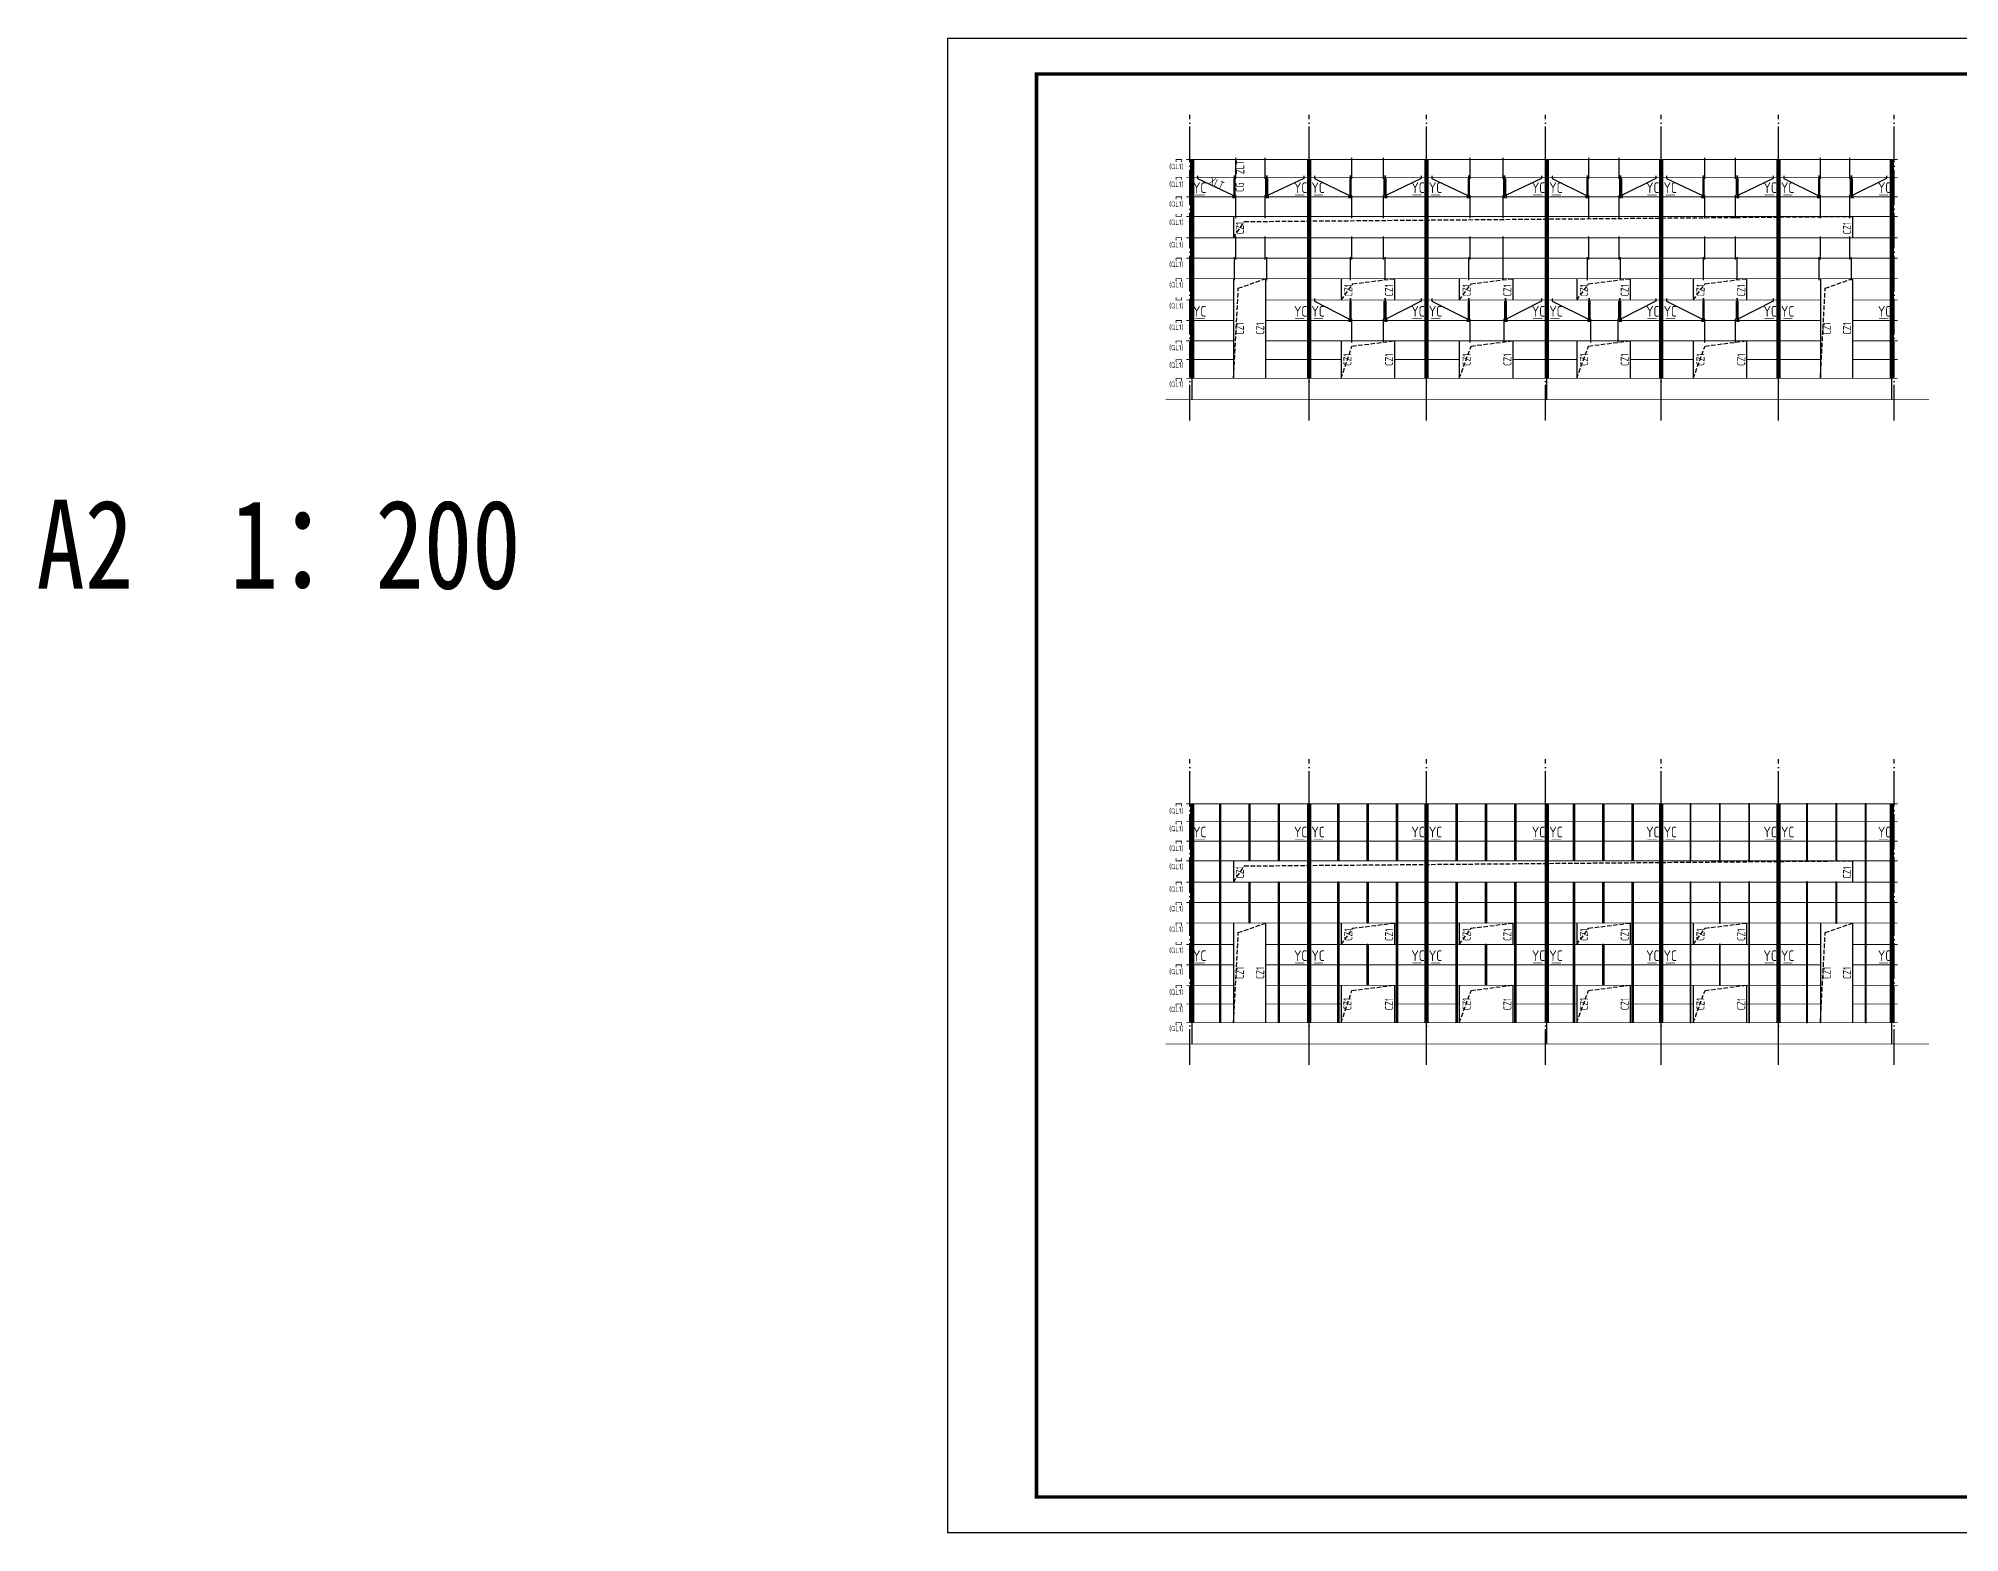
# Model space of a CAD drawing. Extents: x 69728788 to 150163257, y 20675998 to 43663798.
# Drawn here: x 74992712 to 75100736, y 21212288 to 21296288 of the extents above; entities that cross this region are included whole.
import ezdxf

# ---------------------------------------------------------------- set-up
doc = ezdxf.new("R2010")
doc.units = 0
doc.header["$LTSCALE"] = 1000
doc.header["$MEASUREMENT"] = 0
for name, pattern in [('CONTINOUS', [0]), ('DASH', [0.35, 0.25, -0.1]), ('DOTE', [2.42, 2, -0.2, 0.02, -0.2])]:
    doc.linetypes.add(name, pattern=pattern)
doc.layers.get('0').update_dxf_attribs({"linetype": 'CONTINUOUS'})
for name, color, linetype in [('621', 2, 'CONTINUOUS'), ('AXIS', 3, 'CONTINUOUS'), ('DOTE', 251, 'DOTE'), ('PUB_TEXT', 7, 'CONTINUOUS'), ('PUB_TITLE', 4, 'CONTINUOUS'), ('TDB_文字', 3, 'CONTINUOUS'), ('TEXT', 7, 'CONTINUOUS'), ('屋面隅撑', 1, 'CONTINUOUS'), ('梁', 4, 'CONTINUOUS'), ('梁虚线', 134, 'DASH'), ('檩条拉条', 253, 'CONTINUOUS')]:
    doc.layers.add(name, color=color, linetype=linetype)
doc.styles.add('-楷体_GB2312', font='', dxfattribs={"width": 0.8})
doc.styles.add('TSSD_Rein', font='atssdeng.shx', dxfattribs={"width": 0.7, "bigfont": 'atssdchn.shx'})
doc.styles.get('-楷体_GB2312').set_extended_font_data('SimSun')

msp = doc.modelspace()

# ---------------------------------------------------------------- linework, layer by layer
at = {"const_width": 50}
for points in [[(75099012.1, 21275981.3), (75056104.8, 21275981.3)], [(75099012.1, 21239754.7), (75056104.8, 21239754.7)]]:
    msp.add_lwpolyline(points, dxfattribs=at)
at = {"layer": '621', "const_width": 45}
for points in [[(75056954.3, 21289361.3), (75056994.3, 21289361.3), (75056994.3, 21289481.3), (75056674.3, 21289481.3), (75056674.3, 21289361.3), (75056714.3, 21289361.3)], [(75056954.3, 21288361.3), (75056994.3, 21288361.3), (75056994.3, 21288481.3), (75056674.3, 21288481.3), (75056674.3, 21288361.3), (75056714.3, 21288361.3)], [(75056954.3, 21287261.3), (75056994.3, 21287261.3), (75056994.3, 21287381.3), (75056674.3, 21287381.3), (75056674.3, 21287261.3), (75056714.3, 21287261.3)], [(75056954.3, 21286401.3), (75056994.3, 21286401.3), (75056994.3, 21286281.3), (75056674.3, 21286281.3), (75056674.3, 21286401.3), (75056714.3, 21286401.3)], [(75056954.3, 21284961.3), (75056994.3, 21284961.3), (75056994.3, 21285081.3), (75056674.3, 21285081.3), (75056674.3, 21284961.3), (75056714.3, 21284961.3)], [(75056954.3, 21283811.3), (75056994.3, 21283811.3), (75056994.3, 21283931.3), (75056674.3, 21283931.3), (75056674.3, 21283811.3), (75056714.3, 21283811.3)], [(75056954.3, 21282661.3), (75056994.3, 21282661.3), (75056994.3, 21282781.3), (75056674.3, 21282781.3), (75056674.3, 21282661.3), (75056714.3, 21282661.3)], [(75056954.3, 21281701.3), (75056994.3, 21281701.3), (75056994.3, 21281581.3), (75056674.3, 21281581.3), (75056674.3, 21281701.3), (75056714.3, 21281701.3)], [(75056954.3, 21280311.3), (75056994.3, 21280311.3), (75056994.3, 21280431.3), (75056674.3, 21280431.3), (75056674.3, 21280311.3), (75056714.3, 21280311.3)], [(75056954.3, 21279161.3), (75056994.3, 21279161.3), (75056994.3, 21279281.3), (75056674.3, 21279281.3), (75056674.3, 21279161.3), (75056714.3, 21279161.3)], [(75056954.3, 21278111.3), (75056994.3, 21278111.3), (75056994.3, 21278231.3), (75056674.3, 21278231.3), (75056674.3, 21278111.3), (75056714.3, 21278111.3)], [(75056954.3, 21277057.2), (75056994.3, 21277057.2), (75056994.3, 21277177.2), (75056674.3, 21277177.2), (75056674.3, 21277057.2), (75056714.3, 21277057.2)], [(75056954.3, 21253134.7), (75056994.3, 21253134.7), (75056994.3, 21253254.7), (75056674.3, 21253254.7), (75056674.3, 21253134.7), (75056714.3, 21253134.7)], [(75056954.3, 21252134.7), (75056994.3, 21252134.7), (75056994.3, 21252254.7), (75056674.3, 21252254.7), (75056674.3, 21252134.7), (75056714.3, 21252134.7)], [(75056954.3, 21251034.7), (75056994.3, 21251034.7), (75056994.3, 21251154.7), (75056674.3, 21251154.7), (75056674.3, 21251034.7), (75056714.3, 21251034.7)], [(75056954.3, 21250174.7), (75056994.3, 21250174.7), (75056994.3, 21250054.7), (75056674.3, 21250054.7), (75056674.3, 21250174.7), (75056714.3, 21250174.7)], [(75056954.3, 21248734.7), (75056994.3, 21248734.7), (75056994.3, 21248854.7), (75056674.3, 21248854.7), (75056674.3, 21248734.7), (75056714.3, 21248734.7)], [(75056954.3, 21247584.7), (75056994.3, 21247584.7), (75056994.3, 21247704.7), (75056674.3, 21247704.7), (75056674.3, 21247584.7), (75056714.3, 21247584.7)], [(75056954.3, 21246434.7), (75056994.3, 21246434.7), (75056994.3, 21246554.7), (75056674.3, 21246554.7), (75056674.3, 21246434.7), (75056714.3, 21246434.7)], [(75056954.3, 21245474.7), (75056994.3, 21245474.7), (75056994.3, 21245354.7), (75056674.3, 21245354.7), (75056674.3, 21245474.7), (75056714.3, 21245474.7)], [(75056954.3, 21244084.7), (75056994.3, 21244084.7), (75056994.3, 21244204.7), (75056674.3, 21244204.7), (75056674.3, 21244084.7), (75056714.3, 21244084.7)], [(75056954.3, 21242934.7), (75056994.3, 21242934.7), (75056994.3, 21243054.7), (75056674.3, 21243054.7), (75056674.3, 21242934.7), (75056714.3, 21242934.7)], [(75056954.3, 21241884.7), (75056994.3, 21241884.7), (75056994.3, 21242004.7), (75056674.3, 21242004.7), (75056674.3, 21241884.7), (75056714.3, 21241884.7)], [(75056954.3, 21240830.5), (75056994.3, 21240830.5), (75056994.3, 21240950.5), (75056674.3, 21240950.5), (75056674.3, 21240830.5), (75056714.3, 21240830.5)]]:
    msp.add_lwpolyline(points, dxfattribs=at)
at = {"layer": 'DOTE', "color": 25, "linetype": 'DOTE'}
for p, q in [((75057457.9, 21274807.5), (75057457.9, 21291992.7)), ((75064157.9, 21274807.5), (75064157.9, 21291992.7)), ((75070757.9, 21274807.5), (75070757.9, 21291992.7)), ((75077457.9, 21274807.5), (75077457.9, 21291992.7)), ((75083957.9, 21274807.5), (75083957.9, 21291992.7)), ((75090557.9, 21274807.5), (75090557.9, 21291992.7)), ((75097057.9, 21274807.5), (75097057.9, 21291992.7)), ((75057457.9, 21238580.8), (75057457.9, 21255766.1)), ((75064157.9, 21238580.8), (75064157.9, 21255766.1)), ((75070757.9, 21238580.8), (75070757.9, 21255766.1)), ((75077457.9, 21238580.8), (75077457.9, 21255766.1)), ((75083957.9, 21238580.8), (75083957.9, 21255766.1)), ((75090557.9, 21238580.8), (75090557.9, 21255766.1)), ((75097057.9, 21238580.8), (75097057.9, 21255766.1))]:
    msp.add_line(p, q, dxfattribs=at)
at = {"layer": 'PUB_TITLE'}
msp.add_lwpolyline([(75043830.5, 21212287.7), (75162630.5, 21212287.7), (75162630.5, 21296287.7), (75043830.5, 21296287.7)], close=True, dxfattribs=at)
at = {"layer": 'PUB_TITLE', "const_width": 200}
msp.add_lwpolyline([(75048830.5, 21214287.7), (75160630.5, 21214287.7), (75160630.5, 21294287.7), (75048830.5, 21294287.7)], close=True, dxfattribs=at)
at = {"layer": 'TDB_文字'}
for points in [[(75057507.9, 21289481.3), (75057557.9, 21289481.3), (75057557.9, 21277181.3), (75057507.9, 21277181.3)], [(75057607.9, 21289481.3), (75057657.9, 21289481.3), (75057657.9, 21277181.3), (75057607.9, 21277181.3)], [(75064082.9, 21289481.3), (75064132.9, 21289481.3), (75064132.9, 21277181.3), (75064082.9, 21277181.3)], [(75064182.9, 21289481.3), (75064232.9, 21289481.3), (75064232.9, 21277181.3), (75064182.9, 21277181.3)], [(75070682.9, 21289481.3), (75070732.9, 21289481.3), (75070732.9, 21277181.3), (75070682.9, 21277181.3)], [(75070782.9, 21289481.3), (75070832.9, 21289481.3), (75070832.9, 21277181.3), (75070782.9, 21277181.3)], [(75077457.9, 21289481.3), (75077507.9, 21289481.3), (75077507.9, 21277181.3), (75077457.9, 21277181.3)], [(75077557.9, 21289481.3), (75077607.9, 21289481.3), (75077607.9, 21277181.3), (75077557.9, 21277181.3)], [(75083882.9, 21289481.3), (75083932.9, 21289481.3), (75083932.9, 21277181.3), (75083882.9, 21277181.3)], [(75083982.9, 21289481.3), (75084032.9, 21289481.3), (75084032.9, 21277181.3), (75083982.9, 21277181.3)], [(75090482.9, 21289481.3), (75090532.9, 21289481.3), (75090532.9, 21277181.3), (75090482.9, 21277181.3)], [(75090582.9, 21289481.3), (75090632.9, 21289481.3), (75090632.9, 21277181.3), (75090582.9, 21277181.3)], [(75096857.9, 21289487.2), (75096907.9, 21289487.2), (75096907.9, 21277181.3), (75096857.9, 21277181.3)], [(75096957.9, 21289487.2), (75097007.9, 21289487.2), (75097007.9, 21277181.3), (75096957.9, 21277181.3)], [(75057507.9, 21253254.7), (75057557.9, 21253254.7), (75057557.9, 21240954.7), (75057507.9, 21240954.7)], [(75057607.9, 21253254.7), (75057657.9, 21253254.7), (75057657.9, 21240954.7), (75057607.9, 21240954.7)], [(75059132.9, 21253254.7), (75059182.9, 21253254.7), (75059182.9, 21240956.1), (75059132.9, 21240956.1)], [(75060782.9, 21253254.7), (75060832.9, 21253254.7), (75060832.9, 21250056.1), (75060782.9, 21250056.1)], [(75062432.9, 21253254.7), (75062482.9, 21253254.7), (75062482.9, 21250056.1), (75062432.9, 21250056.1)], [(75064082.9, 21253254.7), (75064132.9, 21253254.7), (75064132.9, 21240954.7), (75064082.9, 21240954.7)], [(75064182.9, 21253254.7), (75064232.9, 21253254.7), (75064232.9, 21240954.7), (75064182.9, 21240954.7)], [(75065782.9, 21253254.7), (75065832.9, 21253254.7), (75065832.9, 21250056.1), (75065782.9, 21250056.1)], [(75067432.9, 21253254.7), (75067482.9, 21253254.7), (75067482.9, 21250056.1), (75067432.9, 21250056.1)], [(75069082.9, 21253254.7), (75069132.9, 21253254.7), (75069132.9, 21250056.1), (75069082.9, 21250056.1)], [(75070682.9, 21253254.7), (75070732.9, 21253254.7), (75070732.9, 21240954.7), (75070682.9, 21240954.7)], [(75070782.9, 21253254.7), (75070832.9, 21253254.7), (75070832.9, 21240954.7), (75070782.9, 21240954.7)], [(75072432.9, 21253254.7), (75072482.9, 21253254.7), (75072482.9, 21250056.1), (75072432.9, 21250056.1)], [(75074082.9, 21253254.7), (75074132.9, 21253254.7), (75074132.9, 21250056.1), (75074082.9, 21250056.1)], [(75075732.9, 21253254.7), (75075782.9, 21253254.7), (75075782.9, 21250056.1), (75075732.9, 21250056.1)], [(75077457.9, 21253254.7), (75077507.9, 21253254.7), (75077507.9, 21240954.7), (75077457.9, 21240954.7)], [(75077557.9, 21253254.7), (75077607.9, 21253254.7), (75077607.9, 21240954.7), (75077557.9, 21240954.7)], [(75079032.9, 21253254.7), (75079082.9, 21253254.7), (75079082.9, 21250056.1), (75079032.9, 21250056.1)], [(75080682.9, 21253254.7), (75080732.9, 21253254.7), (75080732.9, 21250056.1), (75080682.9, 21250056.1)], [(75082332.9, 21253254.7), (75082382.9, 21253254.7), (75082382.9, 21250056.1), (75082332.9, 21250056.1)], [(75083882.9, 21253254.7), (75083932.9, 21253254.7), (75083932.9, 21240954.7), (75083882.9, 21240954.7)], [(75083982.9, 21253254.7), (75084032.9, 21253254.7), (75084032.9, 21240954.7), (75083982.9, 21240954.7)], [(75085632.9, 21253254.7), (75085582.9, 21253254.7), (75085582.9, 21250056.1), (75085632.9, 21250056.1)], [(75087282.9, 21253254.7), (75087232.9, 21253254.7), (75087232.9, 21250056.1), (75087282.9, 21250056.1)], [(75088932.9, 21253254.7), (75088882.9, 21253254.7), (75088882.9, 21250056.1), (75088932.9, 21250056.1)], [(75090482.9, 21253254.7), (75090532.9, 21253254.7), (75090532.9, 21240954.7), (75090482.9, 21240954.7)], [(75090582.9, 21253254.7), (75090632.9, 21253254.7), (75090632.9, 21240954.7), (75090582.9, 21240954.7)], [(75092182.9, 21253254.7), (75092132.9, 21253254.7), (75092132.9, 21250056.1), (75092182.9, 21250056.1)], [(75093832.9, 21253254.7), (75093782.9, 21253254.7), (75093782.9, 21250056.1), (75093832.9, 21250056.1)], [(75095482.9, 21253254.7), (75095432.9, 21253254.7), (75095432.9, 21240956.1), (75095482.9, 21240956.1)], [(75096857.9, 21253260.5), (75096907.9, 21253260.5), (75096907.9, 21240954.7), (75096857.9, 21240954.7)], [(75096957.9, 21253260.5), (75097007.9, 21253260.5), (75097007.9, 21240954.7), (75096957.9, 21240954.7)], [(75060782.9, 21248860.7), (75060832.9, 21248860.7), (75060832.9, 21246556.1), (75060782.9, 21246556.1)], [(75062432.9, 21248862.7), (75062482.9, 21248862.7), (75062482.9, 21240956.1), (75062432.9, 21240956.1)], [(75065782.9, 21248862.7), (75065832.9, 21248862.7), (75065832.9, 21240956.1), (75065782.9, 21240956.1)], [(75067432.9, 21248860.7), (75067482.9, 21248860.7), (75067482.9, 21246556.1), (75067432.9, 21246556.1)], [(75069082.9, 21248846.9), (75069132.9, 21248846.9), (75069132.9, 21240956.1), (75069082.9, 21240956.1)], [(75072432.9, 21248846.9), (75072482.9, 21248846.9), (75072482.9, 21240956.1), (75072432.9, 21240956.1)], [(75074082.9, 21248860.7), (75074132.9, 21248860.7), (75074132.9, 21246556.1), (75074082.9, 21246556.1)], [(75075732.9, 21248846.9), (75075782.9, 21248846.9), (75075782.9, 21240956.1), (75075732.9, 21240956.1)], [(75079032.9, 21248846.9), (75079082.9, 21248846.9), (75079082.9, 21240956.1), (75079032.9, 21240956.1)], [(75080682.9, 21248860.7), (75080732.9, 21248860.7), (75080732.9, 21246556.1), (75080682.9, 21246556.1)], [(75082332.9, 21248846.9), (75082382.9, 21248846.9), (75082382.9, 21240956.1), (75082332.9, 21240956.1)], [(75085632.9, 21248846.9), (75085582.9, 21248846.9), (75085582.9, 21240956.1), (75085632.9, 21240956.1)], [(75087282.9, 21248860.7), (75087232.9, 21248860.7), (75087232.9, 21246556.1), (75087282.9, 21246556.1)], [(75088932.9, 21248862.7), (75088882.9, 21248862.7), (75088882.9, 21240956.1), (75088932.9, 21240956.1)], [(75092182.9, 21248862.7), (75092132.9, 21248862.7), (75092132.9, 21240956.1), (75092182.9, 21240956.1)], [(75093832.9, 21248860.7), (75093782.9, 21248860.7), (75093782.9, 21246556.1), (75093832.9, 21246556.1)], [(75067432.9, 21245360.7), (75067482.9, 21245360.7), (75067482.9, 21243056.1), (75067432.9, 21243056.1)], [(75074082.9, 21245360.7), (75074132.9, 21245360.7), (75074132.9, 21243056.1), (75074082.9, 21243056.1)], [(75080682.9, 21245360.7), (75080732.9, 21245360.7), (75080732.9, 21243056.1), (75080682.9, 21243056.1)], [(75087282.9, 21245360.7), (75087232.9, 21245360.7), (75087232.9, 21243056.1), (75087282.9, 21243056.1)]]:
    msp.add_lwpolyline(points, close=True, dxfattribs=at)
at = {"layer": '屋面隅撑', "const_width": 30}
for points in [[(75058281.2, 21287481.3), (75057758.8, 21287481.3)], [(75063374.6, 21287481.3), (75063897, 21287481.3)], [(75064941.2, 21287481.3), (75064418.8, 21287481.3)], [(75069974.6, 21287481.3), (75070497, 21287481.3)], [(75071541.2, 21287481.3), (75071018.8, 21287481.3)], [(75076749.6, 21287481.3), (75077272, 21287481.3)], [(75078316.2, 21287481.3), (75077793.8, 21287481.3)], [(75083174.6, 21287481.3), (75083697, 21287481.3)], [(75084741.2, 21287481.3), (75084218.8, 21287481.3)], [(75089774.6, 21287481.3), (75090297, 21287481.3)], [(75091341.2, 21287481.3), (75090818.8, 21287481.3)], [(75096205.3, 21287481.3), (75096727.7, 21287481.3)], [(75058281.2, 21280531.3), (75057758.8, 21280531.3)], [(75063374.6, 21280531.3), (75063897, 21280531.3)], [(75064941.2, 21280531.3), (75064418.8, 21280531.3)], [(75069974.6, 21280531.3), (75070497, 21280531.3)], [(75071541.2, 21280531.3), (75071018.8, 21280531.3)], [(75076749.6, 21280531.3), (75077272, 21280531.3)], [(75078241.2, 21280531.3), (75077718.8, 21280531.3)], [(75083174.6, 21280531.3), (75083697, 21280531.3)], [(75084741.2, 21280531.3), (75084218.8, 21280531.3)], [(75089774.6, 21280531.3), (75090297, 21280531.3)], [(75091341.2, 21280531.3), (75090818.8, 21280531.3)], [(75096205.3, 21280531.3), (75096727.7, 21280531.3)], [(75058281.2, 21251254.7), (75057758.8, 21251254.7)], [(75063374.6, 21251254.7), (75063897, 21251254.7)], [(75064941.2, 21251254.7), (75064418.8, 21251254.7)], [(75069974.6, 21251254.7), (75070497, 21251254.7)], [(75071541.2, 21251254.7), (75071018.8, 21251254.7)], [(75076749.6, 21251254.7), (75077272, 21251254.7)], [(75078316.2, 21251254.7), (75077793.8, 21251254.7)], [(75083174.6, 21251254.7), (75083697, 21251254.7)], [(75084741.2, 21251254.7), (75084218.8, 21251254.7)], [(75089774.6, 21251254.7), (75090297, 21251254.7)], [(75091341.2, 21251254.7), (75090818.8, 21251254.7)], [(75096205.3, 21251254.7), (75096727.7, 21251254.7)], [(75058281.2, 21244304.7), (75057758.8, 21244304.7)], [(75063374.6, 21244304.7), (75063897, 21244304.7)], [(75064941.2, 21244304.7), (75064418.8, 21244304.7)], [(75069974.6, 21244304.7), (75070497, 21244304.7)], [(75071541.2, 21244304.7), (75071018.8, 21244304.7)], [(75076749.6, 21244304.7), (75077272, 21244304.7)], [(75078316.2, 21244304.7), (75077793.8, 21244304.7)], [(75083174.6, 21244304.7), (75083697, 21244304.7)], [(75084741.2, 21244304.7), (75084218.8, 21244304.7)], [(75089774.6, 21244304.7), (75090297, 21244304.7)], [(75091341.2, 21244304.7), (75090818.8, 21244304.7)], [(75096205.3, 21244304.7), (75096727.7, 21244304.7)]]:
    msp.add_lwpolyline(points, dxfattribs=at)
at = {"layer": '梁', "linetype": 'CONTINOUS'}
for p, q in [((75057582.9, 21275981.3), (75057582.9, 21289481.3)), ((75064157.9, 21275981.3), (75064157.9, 21289481.3)), ((75096932.9, 21275981.3), (75096932.9, 21289481.3)), ((75070757.9, 21275981.3), (75070757.9, 21289475.5)), ((75077532.9, 21275981.3), (75077532.9, 21289475.5)), ((75083957.9, 21275981.3), (75083957.9, 21289475.5)), ((75090557.9, 21275981.3), (75090557.9, 21289475.5)), ((75059907.9, 21286281.3), (75059907.9, 21285081.3)), ((75094707.9, 21286281.3), (75094707.9, 21285081.3)), ((75059907.9, 21282781.3), (75059907.9, 21277181.3)), ((75061707.9, 21282781.3), (75061707.9, 21277181.3)), ((75065957.9, 21282781.3), (75065957.9, 21281581.3)), ((75068957.9, 21282781.3), (75068957.9, 21281581.3)), ((75072607.9, 21282781.3), (75072607.9, 21281581.3)), ((75075607.9, 21282781.3), (75075607.9, 21281581.3)), ((75079207.9, 21282781.3), (75079207.9, 21281581.3)), ((75082207.9, 21282781.3), (75082207.9, 21281581.3)), ((75085757.9, 21282781.3), (75085757.9, 21281581.3)), ((75088757.9, 21282781.3), (75088757.9, 21281581.3)), ((75092907.9, 21282781.3), (75092907.9, 21277181.3)), ((75094707.9, 21282781.3), (75094707.9, 21277181.3)), ((75065957.9, 21279281.3), (75065957.9, 21277181.3)), ((75068957.9, 21279281.3), (75068957.9, 21277181.3)), ((75072607.9, 21279281.3), (75072607.9, 21277181.3)), ((75075607.9, 21279281.3), (75075607.9, 21277181.3)), ((75079207.9, 21279281.3), (75079207.9, 21277181.3)), ((75082207.9, 21279281.3), (75082207.9, 21277181.3)), ((75085757.9, 21279281.3), (75085757.9, 21277181.3)), ((75088757.9, 21279281.3), (75088757.9, 21277181.3)), ((75057582.9, 21239754.7), (75057582.9, 21253254.7)), ((75064157.9, 21239754.7), (75064157.9, 21253254.7)), ((75070757.9, 21239754.7), (75070757.9, 21253248.9)), ((75077532.9, 21239754.7), (75077532.9, 21253248.9)), ((75083957.9, 21239754.7), (75083957.9, 21253248.9)), ((75090557.9, 21239754.7), (75090557.9, 21253248.9)), ((75096932.9, 21239754.7), (75096932.9, 21253254.7)), ((75059907.9, 21250054.7), (75059907.9, 21248854.7)), ((75094707.9, 21250054.7), (75094707.9, 21248854.7)), ((75059907.9, 21246554.7), (75059907.9, 21240954.7)), ((75061707.9, 21246554.7), (75061707.9, 21240954.7)), ((75065957.9, 21246554.7), (75065957.9, 21245354.7)), ((75068957.9, 21246554.7), (75068957.9, 21245354.7)), ((75072607.9, 21246554.7), (75072607.9, 21245354.7)), ((75075607.9, 21246554.7), (75075607.9, 21245354.7)), ((75079207.9, 21246554.7), (75079207.9, 21245354.7)), ((75082207.9, 21246554.7), (75082207.9, 21245354.7)), ((75085757.9, 21246554.7), (75085757.9, 21245354.7)), ((75088757.9, 21246554.7), (75088757.9, 21245354.7)), ((75092907.9, 21246554.7), (75092907.9, 21240954.7)), ((75094707.9, 21246554.7), (75094707.9, 21240954.7)), ((75065957.9, 21243054.7), (75065957.9, 21240954.7)), ((75068957.9, 21243054.7), (75068957.9, 21240954.7)), ((75072607.9, 21243054.7), (75072607.9, 21240954.7)), ((75075607.9, 21243054.7), (75075607.9, 21240954.7)), ((75079207.9, 21243054.7), (75079207.9, 21240954.7)), ((75082207.9, 21243054.7), (75082207.9, 21240954.7)), ((75085757.9, 21243054.7), (75085757.9, 21240954.7)), ((75088757.9, 21243054.7), (75088757.9, 21240954.7))]:
    msp.add_line(p, q, dxfattribs=at)
at = {"layer": '梁', "linetype": 'CONTINOUS', "const_width": 50}
for points in [[(75097257.9, 21289481.3), (75057257.9, 21289481.3)], [(75097257.9, 21288481.3), (75057257.9, 21288481.3)], [(75097257.9, 21287381.3), (75057257.9, 21287381.3)], [(75097257.9, 21286281.3), (75057257.9, 21286281.3)], [(75097257.9, 21285081.3), (75057257.9, 21285081.3)], [(75097257.9, 21283931.3), (75057257.9, 21283931.3)], [(75097257.9, 21282781.3), (75057257.9, 21282781.3)], [(75059907.9, 21281581.3), (75057257.9, 21281581.3)], [(75075007.9, 21281581.3), (75061707.9, 21281581.3)], [(75081607.9, 21281581.3), (75075007.9, 21281581.3)], [(75092907.9, 21281581.3), (75081607.9, 21281581.3)], [(75097257.9, 21281581.3), (75094707.9, 21281581.3)], [(75059907.9, 21280431.3), (75057257.9, 21280431.3)], [(75075007.9, 21280431.3), (75061707.9, 21280431.3)], [(75079807.9, 21280431.3), (75075007.9, 21280431.3)], [(75092907.9, 21280431.3), (75079807.9, 21280431.3)], [(75097257.9, 21280431.3), (75094707.9, 21280431.3)], [(75059907.9, 21279281.3), (75057257.9, 21279281.3)], [(75075007.9, 21279281.3), (75061707.9, 21279281.3)], [(75081607.9, 21279281.3), (75075007.9, 21279281.3)], [(75092907.9, 21279281.3), (75081607.9, 21279281.3)], [(75097257.9, 21279281.3), (75094707.9, 21279281.3)], [(75059907.9, 21278231.3), (75057257.9, 21278231.3)], [(75065957.9, 21278231.3), (75061707.9, 21278231.3)], [(75072607.9, 21278231.3), (75068957.9, 21278231.3)], [(75079207.9, 21278231.3), (75075607.9, 21278231.3)], [(75085757.9, 21278231.3), (75082207.9, 21278231.3)], [(75092907.9, 21278231.3), (75088757.9, 21278231.3)], [(75097257.9, 21278231.3), (75094707.9, 21278231.3)], [(75097257.9, 21277181.3), (75057257.9, 21277181.3)], [(75097257.9, 21253254.7), (75057257.9, 21253254.7)], [(75097257.9, 21252254.7), (75057257.9, 21252254.7)], [(75097257.9, 21251154.7), (75057257.9, 21251154.7)], [(75097257.9, 21250054.7), (75057257.9, 21250054.7)], [(75097257.9, 21248854.7), (75057257.9, 21248854.7)], [(75097257.9, 21247704.7), (75057257.9, 21247704.7)], [(75097257.9, 21246554.7), (75057257.9, 21246554.7)], [(75059907.9, 21245354.7), (75057257.9, 21245354.7)], [(75073207.9, 21245354.7), (75061707.9, 21245354.7)], [(75081607.9, 21245354.7), (75073207.9, 21245354.7)], [(75092907.9, 21245354.7), (75081607.9, 21245354.7)], [(75097257.9, 21245354.7), (75094707.9, 21245354.7)], [(75059907.9, 21244204.7), (75057257.9, 21244204.7)], [(75073207.9, 21244204.7), (75061707.9, 21244204.7)], [(75081607.9, 21244204.7), (75073207.9, 21244204.7)], [(75092907.9, 21244204.7), (75081607.9, 21244204.7)], [(75097257.9, 21244204.7), (75094707.9, 21244204.7)], [(75059907.9, 21243054.7), (75057257.9, 21243054.7)], [(75073207.9, 21243054.7), (75061707.9, 21243054.7)], [(75081607.9, 21243054.7), (75073207.9, 21243054.7)], [(75092907.9, 21243054.7), (75081607.9, 21243054.7)], [(75097257.9, 21243054.7), (75094707.9, 21243054.7)], [(75059907.9, 21242004.7), (75057257.9, 21242004.7)], [(75065957.9, 21242004.7), (75061707.9, 21242004.7)], [(75072607.9, 21242004.7), (75068957.9, 21242004.7)], [(75079207.9, 21242004.7), (75075607.9, 21242004.7)], [(75085757.9, 21242004.7), (75082207.9, 21242004.7)], [(75092907.9, 21242004.7), (75088757.9, 21242004.7)], [(75097257.9, 21242004.7), (75094707.9, 21242004.7)], [(75097257.9, 21240954.7), (75057257.9, 21240954.7)]]:
    msp.add_lwpolyline(points, dxfattribs=at)
at = {"layer": '梁虚线'}
for points in [[(75059907.9, 21285081.3), (75060522.6, 21285991.4), (75094707.9, 21286281.3)], [(75059907.9, 21277181.3), (75060180.5, 21282243), (75061707.9, 21282781.3)], [(75065957.9, 21281581.3), (75066622.6, 21282491.4), (75068957.9, 21282781.3)], [(75072607.9, 21281581.3), (75073272.6, 21282491.4), (75075607.9, 21282781.3)], [(75079207.9, 21281581.3), (75079872.6, 21282491.4), (75082207.9, 21282781.3)], [(75085757.9, 21281581.3), (75086422.6, 21282491.4), (75088757.9, 21282781.3)], [(75092907.9, 21277181.3), (75093180.5, 21282243), (75094707.9, 21282781.3)], [(75065957.9, 21277181.3), (75066572.6, 21278991.4), (75068907.9, 21279281.3)], [(75072607.9, 21277181.3), (75073272.6, 21278991.4), (75075557.9, 21279281.3)], [(75079207.9, 21277181.3), (75079872.6, 21278991.4), (75082157.9, 21279281.3)], [(75085757.9, 21277181.3), (75086422.6, 21278991.4), (75088707.9, 21279281.3)], [(75059907.9, 21248854.7), (75060522.6, 21249764.8), (75094707.9, 21250054.7)], [(75059907.9, 21240954.7), (75060180.5, 21246016.3), (75061707.9, 21246554.7)], [(75065957.9, 21245354.7), (75066622.6, 21246264.8), (75068957.9, 21246554.7)], [(75072607.9, 21245354.7), (75073272.6, 21246264.8), (75075607.9, 21246554.7)], [(75079207.9, 21245354.7), (75079872.6, 21246264.8), (75082207.9, 21246554.7)], [(75085757.9, 21245354.7), (75086422.6, 21246264.8), (75088757.9, 21246554.7)], [(75092907.9, 21240954.7), (75093180.5, 21246016.3), (75094707.9, 21246554.7)], [(75065957.9, 21240954.7), (75066572.6, 21242764.8), (75068907.9, 21243054.7)], [(75072607.9, 21240954.7), (75073272.6, 21242764.8), (75075557.9, 21243054.7)], [(75079207.9, 21240954.7), (75079872.6, 21242764.8), (75082157.9, 21243054.7)], [(75085757.9, 21240954.7), (75086422.6, 21242764.8), (75088707.9, 21243054.7)]]:
    msp.add_lwpolyline(points, dxfattribs=at)
at = {"layer": '檩条拉条'}
for p, q in [((75060045.8, 21288389.1), (75060045.8, 21289582.3)), ((75061695.1, 21288389.1), (75061695.1, 21289582.3)), ((75066570.8, 21288389.1), (75066570.8, 21289582.3)), ((75068345.1, 21288389.1), (75068345.1, 21289582.3)), ((75073220.8, 21288389.1), (75073220.8, 21289582.3)), ((75075070.1, 21288389.1), (75075070.1, 21289582.3)), ((75079895.8, 21288389.1), (75079895.8, 21289582.3)), ((75081595.1, 21288389.1), (75081595.1, 21289582.3)), ((75086420.8, 21288389.1), (75086420.8, 21289582.3)), ((75088145.1, 21288389.1), (75088145.1, 21289582.3)), ((75092920.8, 21288389.1), (75092920.8, 21289582.3)), ((75094570.1, 21288389.1), (75094570.1, 21289582.3)), ((75059961.8, 21288582.3), (75059961.8, 21287309.1)), ((75059961.8, 21287309.1), (75059961.8, 21288582.3)), ((75061779, 21288582.3), (75061779, 21287309.1)), ((75061779, 21287309.1), (75061779, 21288582.3)), ((75066486.8, 21288582.3), (75066486.8, 21287309.1)), ((75066486.8, 21287309.1), (75066486.8, 21288582.3)), ((75068429, 21288582.3), (75068429, 21287309.1)), ((75068429, 21287309.1), (75068429, 21288582.3)), ((75073136.8, 21288582.3), (75073136.8, 21287309.1)), ((75073136.8, 21287309.1), (75073136.8, 21288582.3)), ((75075154, 21288582.3), (75075154, 21287309.1)), ((75075154, 21287309.1), (75075154, 21288582.3)), ((75079811.8, 21288582.3), (75079811.8, 21287309.1)), ((75079811.8, 21287309.1), (75079811.8, 21288582.3)), ((75081679, 21288582.3), (75081679, 21287309.1)), ((75081679, 21287309.1), (75081679, 21288582.3)), ((75086336.8, 21288582.3), (75086336.8, 21287309.1)), ((75086336.8, 21287309.1), (75086336.8, 21288582.3)), ((75088229, 21288582.3), (75088229, 21287309.1)), ((75088229, 21287309.1), (75088229, 21288582.3)), ((75092836.8, 21288582.3), (75092836.8, 21287309.1)), ((75092836.8, 21287309.1), (75092836.8, 21288582.3)), ((75094654, 21288582.3), (75094654, 21287309.1)), ((75094654, 21287309.1), (75094654, 21288582.3)), ((75060045.8, 21286189.1), (75060045.8, 21287482.3)), ((75061695.1, 21286189.1), (75061695.1, 21287482.3)), ((75066570.8, 21286189.1), (75066570.8, 21287482.3)), ((75068345.1, 21286189.1), (75068345.1, 21287482.3)), ((75073220.8, 21286189.1), (75073220.8, 21287482.3)), ((75075070.1, 21286189.1), (75075070.1, 21287482.3)), ((75079895.8, 21286189.1), (75079895.8, 21287482.3)), ((75081595.1, 21286189.1), (75081595.1, 21287482.3)), ((75086420.8, 21286189.1), (75086420.8, 21287482.3)), ((75088145.1, 21286189.1), (75088145.1, 21287482.3)), ((75092920.8, 21286189.1), (75092920.8, 21287482.3)), ((75094570.1, 21286189.1), (75094570.1, 21287482.3)), ((75060045.8, 21283856.3), (75060045.8, 21285149.4)), ((75061695.1, 21283856.3), (75061695.1, 21285149.4)), ((75066570.8, 21283856.3), (75066570.8, 21285149.4)), ((75068345.1, 21283856.3), (75068345.1, 21285149.4)), ((75073220.8, 21283856.3), (75073220.8, 21285149.4)), ((75075070.1, 21283856.3), (75075070.1, 21285149.4)), ((75079895.8, 21283856.3), (75079895.8, 21285149.4)), ((75081595.1, 21283856.3), (75081595.1, 21285149.4)), ((75086420.8, 21283856.3), (75086420.8, 21285149.4)), ((75088145.1, 21283856.3), (75088145.1, 21285149.4)), ((75092920.8, 21283856.3), (75092920.8, 21285149.4)), ((75094570.1, 21283856.3), (75094570.1, 21285149.4)), ((75059961.8, 21282706.3), (75059961.8, 21283999.4)), ((75061779.1, 21282706.3), (75061779.1, 21283999.4)), ((75066486.8, 21282706.3), (75066486.8, 21283999.4)), ((75068429.1, 21282706.3), (75068429.1, 21283999.4)), ((75073136.8, 21282706.3), (75073136.8, 21283999.4)), ((75075079.1, 21282706.3), (75075079.1, 21283999.4)), ((75079811.8, 21282706.3), (75079811.8, 21283999.4)), ((75081679.1, 21282706.3), (75081679.1, 21283999.4)), ((75086336.8, 21282706.3), (75086336.8, 21283999.4)), ((75088229.1, 21282706.3), (75088229.1, 21283999.4)), ((75092836.8, 21282706.3), (75092836.8, 21283999.4)), ((75094654.1, 21282706.3), (75094654.1, 21283999.4)), ((75066486.8, 21281682.3), (75066486.8, 21280359.1)), ((75066486.8, 21280359.1), (75066486.8, 21281682.3)), ((75068429, 21281682.3), (75068429, 21280359.1)), ((75068429, 21280359.1), (75068429, 21281682.3)), ((75073136.8, 21281682.3), (75073136.8, 21280359.1)), ((75073136.8, 21280359.1), (75073136.8, 21281682.3)), ((75075204, 21281682.3), (75075204, 21280359.1)), ((75075204, 21280359.1), (75075204, 21281682.3)), ((75079911.8, 21281682.3), (75079911.8, 21280359.1)), ((75079911.8, 21280359.1), (75079911.8, 21281682.3)), ((75081629, 21281682.3), (75081629, 21280359.1)), ((75081629, 21280359.1), (75081629, 21281682.3)), ((75086336.8, 21281682.3), (75086336.8, 21280359.1)), ((75086336.8, 21280359.1), (75086336.8, 21281682.3)), ((75088229, 21281682.3), (75088229, 21280359.1)), ((75088229, 21280359.1), (75088229, 21281682.3)), ((75066570.8, 21279189.1), (75066570.8, 21280532.3)), ((75068345.1, 21279189.1), (75068345.1, 21280532.3)), ((75073220.8, 21279189.1), (75073220.8, 21280532.3)), ((75075120.1, 21279189.1), (75075120.1, 21280532.3)), ((75079995.8, 21279189.1), (75079995.8, 21280532.3)), ((75081545.1, 21279189.1), (75081545.1, 21280532.3)), ((75086420.8, 21279189.1), (75086420.8, 21280532.3)), ((75088145.1, 21279189.1), (75088145.1, 21280532.3))]:
    msp.add_line(p, q, dxfattribs=at)
for points in [[(75057880.5, 21288569.1), (75057880.5, 21288409.1), (75059877.8, 21287469.1), (75059877.8, 21287309.1)], [(75063860.3, 21288569.1), (75063860.3, 21288409.1), (75061863, 21287469.1), (75061863, 21287309.1)], [(75064455.5, 21288569.1), (75064455.5, 21288409.1), (75066402.8, 21287469.1), (75066402.8, 21287309.1)], [(75070460.3, 21288569.1), (75070460.3, 21288409.1), (75068513, 21287469.1), (75068513, 21287309.1)], [(75071055.5, 21288569.1), (75071055.5, 21288409.1), (75073052.8, 21287469.1), (75073052.8, 21287309.1)], [(75077235.3, 21288569.1), (75077235.3, 21288409.1), (75075238, 21287469.1), (75075238, 21287309.1)], [(75077830.5, 21288569.1), (75077830.5, 21288409.1), (75079727.8, 21287469.1), (75079727.8, 21287309.1)], [(75083660.3, 21288569.1), (75083660.3, 21288409.1), (75081763, 21287469.1), (75081763, 21287309.1)], [(75084255.5, 21288569.1), (75084255.5, 21288409.1), (75086252.8, 21287469.1), (75086252.8, 21287309.1)], [(75090260.3, 21288569.1), (75090260.3, 21288409.1), (75088313, 21287469.1), (75088313, 21287309.1)], [(75090855.5, 21288569.1), (75090855.5, 21288409.1), (75092752.8, 21287469.1), (75092752.8, 21287309.1)], [(75096635.3, 21288569.1), (75096635.3, 21288409.1), (75094738, 21287469.1), (75094738, 21287309.1)], [(75064455.5, 21281669.1), (75064455.5, 21281509.1), (75066402.8, 21280519.1), (75066402.8, 21280359.1)], [(75070460.3, 21281669.1), (75070460.3, 21281509.1), (75068513, 21280519.1), (75068513, 21280359.1)], [(75071055.5, 21281669.1), (75071055.5, 21281509.1), (75073052.8, 21280519.1), (75073052.8, 21280359.1)], [(75077235.3, 21281669.1), (75077235.3, 21281509.1), (75075288, 21280519.1), (75075288, 21280359.1)], [(75077830.5, 21281669.1), (75077830.5, 21281509.1), (75079827.8, 21280519.1), (75079827.8, 21280359.1)], [(75083660.3, 21281669.1), (75083660.3, 21281509.1), (75081713, 21280519.1), (75081713, 21280359.1)], [(75084255.5, 21281669.1), (75084255.5, 21281509.1), (75086252.8, 21280519.1), (75086252.8, 21280359.1)], [(75090260.3, 21281669.1), (75090260.3, 21281509.1), (75088313, 21280519.1), (75088313, 21280359.1)]]:
    msp.add_lwpolyline(points, dxfattribs=at)
for points in [[(75060007.2, 21288422.3), (75059920.7, 21288422.3), (75059920.7, 21287482.3), (75060007.2, 21287482.3)], [(75061733.6, 21288422.3), (75061820.1, 21288422.3), (75061820.1, 21287482.3), (75061733.6, 21287482.3)], [(75066532.2, 21288422.3), (75066445.7, 21288422.3), (75066445.7, 21287482.3), (75066532.2, 21287482.3)], [(75068383.6, 21288422.3), (75068470.1, 21288422.3), (75068470.1, 21287482.3), (75068383.6, 21287482.3)], [(75073182.2, 21288422.3), (75073095.7, 21288422.3), (75073095.7, 21287482.3), (75073182.2, 21287482.3)], [(75075108.6, 21288422.3), (75075195.1, 21288422.3), (75075195.1, 21287482.3), (75075108.6, 21287482.3)], [(75079857.2, 21288422.3), (75079770.7, 21288422.3), (75079770.7, 21287482.3), (75079857.2, 21287482.3)], [(75081633.6, 21288422.3), (75081720.1, 21288422.3), (75081720.1, 21287482.3), (75081633.6, 21287482.3)], [(75086382.2, 21288422.3), (75086295.7, 21288422.3), (75086295.7, 21287482.3), (75086382.2, 21287482.3)], [(75088183.6, 21288422.3), (75088270.1, 21288422.3), (75088270.1, 21287482.3), (75088183.6, 21287482.3)], [(75092882.2, 21288422.3), (75092795.7, 21288422.3), (75092795.7, 21287482.3), (75092882.2, 21287482.3)], [(75094608.6, 21288422.3), (75094695.1, 21288422.3), (75094695.1, 21287482.3), (75094608.6, 21287482.3)], [(75066532.2, 21281522.3), (75066445.7, 21281522.3), (75066445.7, 21280532.3), (75066532.2, 21280532.3)], [(75068383.6, 21281522.3), (75068470.1, 21281522.3), (75068470.1, 21280532.3), (75068383.6, 21280532.3)], [(75073182.2, 21281522.3), (75073095.7, 21281522.3), (75073095.7, 21280532.3), (75073182.2, 21280532.3)], [(75075158.6, 21281522.3), (75075245.1, 21281522.3), (75075245.1, 21280532.3), (75075158.6, 21280532.3)], [(75079957.2, 21281522.3), (75079870.7, 21281522.3), (75079870.7, 21280532.3), (75079957.2, 21280532.3)], [(75081583.6, 21281522.3), (75081670.1, 21281522.3), (75081670.1, 21280532.3), (75081583.6, 21280532.3)], [(75086382.2, 21281522.3), (75086295.7, 21281522.3), (75086295.7, 21280532.3), (75086382.2, 21280532.3)], [(75088183.6, 21281522.3), (75088270.1, 21281522.3), (75088270.1, 21280532.3), (75088183.6, 21280532.3)]]:
    msp.add_lwpolyline(points, close=True, dxfattribs=at)

# ---------------------------------------------------------------- texts
at = {"layer": 'AXIS', "style": 'TSSD_Rein', "width": 0.8}
for p in [(75056293.8, 21288938.1), (75056293.8, 21287938.1), (75056293.8, 21286838.1), (75056293.8, 21285807), (75056293.8, 21284538.1), (75056293.8, 21283438.2), (75056293.8, 21282288.2), (75056293.8, 21281107), (75056293.8, 21279904.5), (75056293.8, 21278754.5), (75056293.8, 21277777.6), (75056293.8, 21276703.1), (75056293.8, 21252711.5), (75056293.8, 21251711.5), (75056293.8, 21250611.5), (75056293.8, 21249580.4), (75056293.8, 21248311.5), (75056293.8, 21247211.5), (75056293.8, 21246061.5), (75056293.8, 21244880.4), (75056293.8, 21243677.8), (75056293.8, 21242527.8), (75056293.8, 21241550.9), (75056293.8, 21240476.4)]:
    msp.add_text('(QL1)', height=300, dxfattribs=at).set_placement(p)
at = {"layer": 'PUB_TEXT', "style": '-楷体_GB2312', "width": 0.8}
msp.add_text('A2  1：200', height=5000, dxfattribs=at).set_placement((74992597.4, 21265354.6))
at = {"layer": 'TEXT', "style": 'TSSD_Rein', "width": 0.8}
for s, rotation, p in [('XLT ', 335.902986, (75058489.3, 21288113.9)), ('ZLT ', 90, (75060512.8, 21288659.5)), ('CG ', 90, (75060487, 21287651.4)), ('CZ1', 90, (75060493.6, 21285280.8)), ('CZ1', 90, (75094635.9, 21285278.1)), ('CZ1', 90, (75066593.6, 21281780.8)), ('CZ1', 90, (75068885.9, 21281778.1)), ('CZ1', 90, (75073243.6, 21281780.8)), ('CZ1', 90, (75075535.9, 21281778.1)), ('CZ1', 90, (75079843.6, 21281780.8)), ('CZ1', 90, (75082135.9, 21281778.1)), ('CZ1', 90, (75086393.6, 21281780.8)), ('CZ1', 90, (75088685.9, 21281778.1)), ('CZ1', 90, (75060493.6, 21279632.3)), ('CZ1', 90, (75061635.9, 21279629.5)), ('CZ1', 90, (75093493.6, 21279632.3)), ('CZ1', 90, (75094635.9, 21279629.5)), ('CZ1', 90, (75066543.6, 21277881.7)), ('CZ1', 90, (75068885.9, 21277878.9)), ('CZ1', 90, (75073243.6, 21277881.7)), ('CZ1', 90, (75075535.9, 21277878.9)), ('CZ1', 90, (75079843.6, 21277881.7)), ('CZ1', 90, (75082135.9, 21277878.9)), ('CZ1', 90, (75086393.6, 21277881.7)), ('CZ1', 90, (75088685.9, 21277878.9)), ('CZ1', 90, (75060493.6, 21249054.2)), ('CZ1', 90, (75094635.9, 21249051.4)), ('CZ1', 90, (75066593.6, 21245554.2)), ('CZ1', 90, (75068885.9, 21245551.4)), ('CZ1', 90, (75073243.6, 21245554.2)), ('CZ1', 90, (75075535.9, 21245551.4)), ('CZ1', 90, (75079843.6, 21245554.2)), ('CZ1', 90, (75082135.9, 21245551.4)), ('CZ1', 90, (75086393.6, 21245554.2)), ('CZ1', 90, (75088685.9, 21245551.4)), ('CZ1', 90, (75060493.6, 21243405.6)), ('CZ1', 90, (75061635.9, 21243402.9)), ('CZ1', 90, (75093493.6, 21243405.6)), ('CZ1', 90, (75094635.9, 21243402.9)), ('CZ1', 90, (75066543.6, 21241655)), ('CZ1', 90, (75068885.9, 21241652.3)), ('CZ1', 90, (75073243.6, 21241655)), ('CZ1', 90, (75075535.9, 21241652.3)), ('CZ1', 90, (75079843.6, 21241655)), ('CZ1', 90, (75082135.9, 21241652.3)), ('CZ1', 90, (75086393.6, 21241655)), ('CZ1', 90, (75088685.9, 21241652.3))]:
    msp.add_text(s, height=450, rotation=rotation, dxfattribs=at).set_placement(p)
at = {"layer": '屋面隅撑', "color": 3, "style": 'TSSD_Rein', "width": 0.8}
for p in [(75057636.1, 21287597.3), (75063315.3, 21287597.3), (75064296, 21287597.3), (75069915.3, 21287597.3), (75070896, 21287597.3), (75076690.3, 21287597.3), (75077671, 21287597.3), (75083115.3, 21287597.3), (75084096, 21287597.3), (75089715.3, 21287597.3), (75090696, 21287597.3), (75096146, 21287597.3), (75057636.1, 21280647.3), (75063315.3, 21280647.3), (75064296, 21280647.3), (75069915.3, 21280647.3), (75070896, 21280647.3), (75076690.3, 21280647.3), (75077671, 21280647.3), (75083115.3, 21280647.3), (75084096, 21280647.3), (75089715.3, 21280647.3), (75090696, 21280647.3), (75096146, 21280647.3), (75057636.1, 21251370.7), (75063315.3, 21251370.7), (75064296, 21251370.7), (75069915.3, 21251370.7), (75070896, 21251370.7), (75076690.3, 21251370.7), (75077671, 21251370.7), (75083115.3, 21251370.7), (75084096, 21251370.7), (75089715.3, 21251370.7), (75090696, 21251370.7), (75096146, 21251370.7), (75057636.1, 21244420.7), (75063315.3, 21244420.7), (75064296, 21244420.7), (75069915.3, 21244420.7), (75070896, 21244420.7), (75076690.3, 21244420.7), (75077671, 21244420.7), (75083115.3, 21244420.7), (75084096, 21244420.7), (75089715.3, 21244420.7), (75090696, 21244420.7), (75096146, 21244420.7)]:
    msp.add_text('YC', height=600, dxfattribs=at).set_placement(p)

doc.saveas('drawing.dxf')
